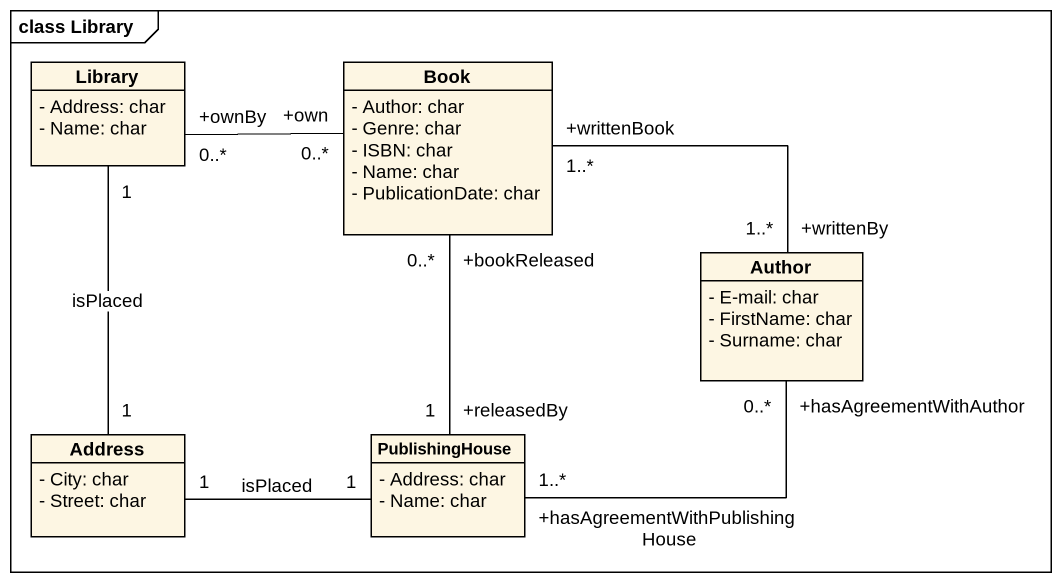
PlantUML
@startuml
mainframe class Library
hide circle
hide empty members
skinparam classAttributeIconSize 0
class Library {
  - Address: char
  - Name: char
}
class Book {
  - Author: char
  - Genre: char
  - ISBN: char
  - Name: char
  - PublicationDate: char
}
class Author {
  - E-mail: char
  - FirstName: char
  - Surname: char
}
class Address {
  - City: char
  - Street: char
}
class PublishingHouse {
  - Address: char
  - Name: char
}
Library "+ownBy\n0..*" -right- "+own\n0..*" Book
Library "1" -- "1" Address : isPlaced
Book "+writtenBook\n1..*" -right- "+writtenBy\n1..*" Author
Address "1" -right- "1" PublishingHouse : isPlaced
PublishingHouse "+releasedBy\n1" -up- "+bookReleased\n0..*" Book
PublishingHouse "+hasAgreementWithPublishingHouse\n1..*" -right- "+hasAgreementWithAuthor\n0..*" Author
@enduml
